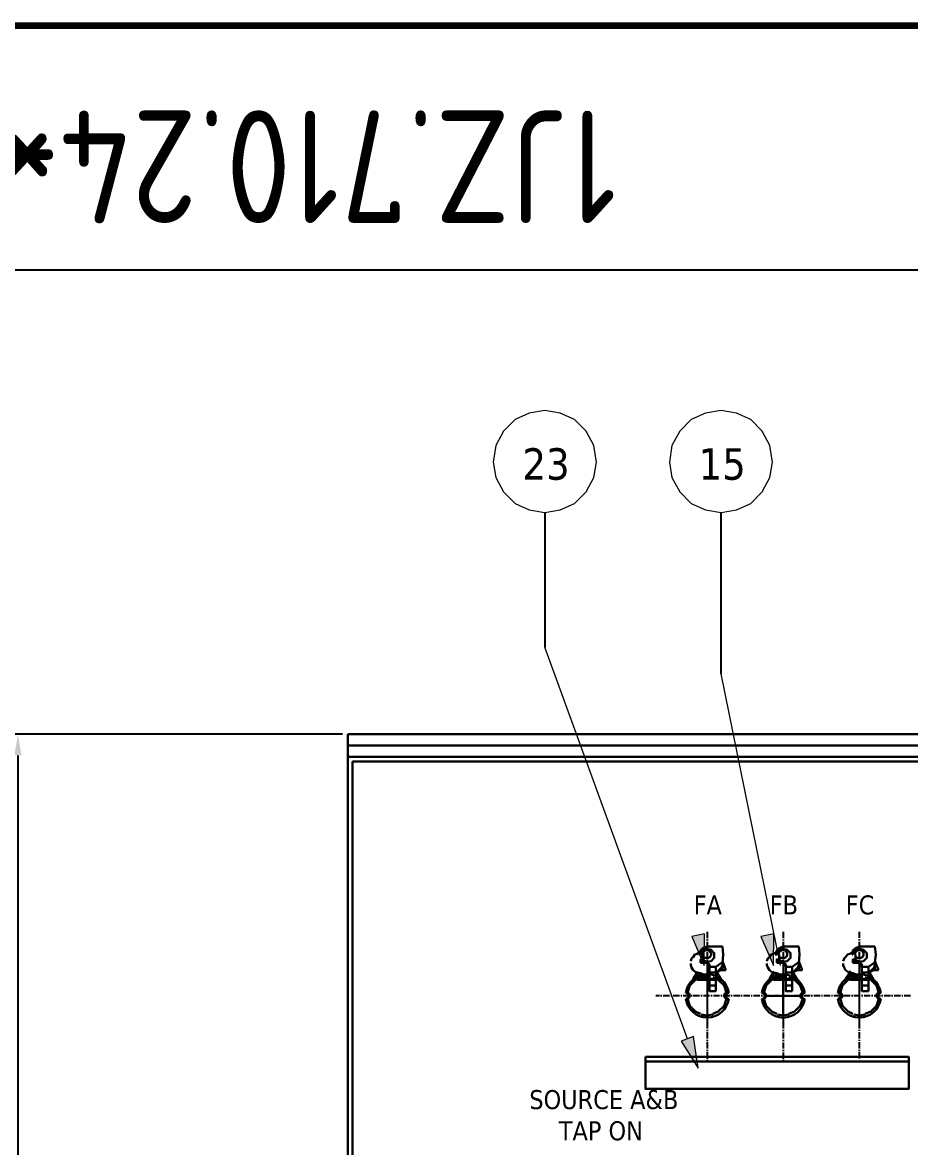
# Model space of a CAD drawing. Header units: millimetres. Extents: x 248233 to 259628, y -181361 to -174035.
# Drawn here: x 249744 to 250912, y -175756 to -174277 of the extents above; entities that cross this region are included whole.
import ezdxf

# ---------------------------------------------------------------- set-up
doc = ezdxf.new("R2010")
doc.units = ezdxf.units.MM
doc.header["$LTSCALE"] = 13
doc.linetypes.add('CENTER', pattern=[50.8, 31.75, -6.35, 6.35, -6.35])
doc.layers.get('0').update_dxf_attribs({"color": 1, "linetype": 'CENTER'})
for name, color, linetype in [('1', 4, 'Continuous'), ('2', 3, 'Continuous'), ('3中心线层', 1, 'CENTER'), ('粗实线', 4, 'Continuous')]:
    doc.layers.add(name, color=color, linetype=linetype)
for name, color, linetype, lineweight in [('2细实线', 3, 'Continuous', 20), ('标注、文本', 3, 'Continuous', 25), ('铁心', 3, 'Continuous', 0)]:
    doc.layers.add(name, color=color, linetype=linetype, lineweight=lineweight)
doc.styles.get("Standard").update_dxf_attribs({"font": 'gbenor.shx', "bigfont": 'gbcbig.shx'})
doc.styles.add('Tahoma$001', font='tahoma.ttf', dxfattribs={"height": 2.159784})
doc.styles.add('Tahoma_txtstyle_37.59_0_0', font='tahoma.ttf')
doc.dimstyles.new('英寸 1-10', dxfattribs={"dimscale": 14, "dimtxt": 3.5, "dimasz": 2, "dimexe": 1.5, "dimexo": 0.5, "dimgap": 0.5, "dimtad": 1, "dimtoh": 1, "dimdec": 1, "dimdsep": 46, "dimtxsty": 'Standard', "dimcen": 2.5, "dimclrd": 3, "dimclre": 3, "dimclrt": 3, "dimadec": 0, "dimazin": 2, "dimtfac": 1, "dimtdec": 1, "dimtmove": 0, "dimatfit": 2, "dimfxl": 1, "dimarcsym": 0})

# ---------------------------------------------------------------- blocks, each defined once
blk = doc.blocks.new('*D86')
at = {"layer": '2细实线', "color": 3, "linetype": 'ByBlock', "lineweight": -2, "transparency": 16777216}
for p, q in [((250165, -175212.6), (249717.1, -175212.6)), ((249738.1, -175240.6), (249738.1, -177104.6)), ((250165, -177132.6), (249717.1, -177132.6))]:
    blk.add_line(p, q, dxfattribs=at)
at = {"layer": '2细实线', "color": 3, "linetype": 'ByBlock', "transparency": 16777216}
for points in [[(249733.4, -175240.6), (249742.7, -175240.6), (249738.1, -175212.6)], [(249733.4, -177104.6), (249742.7, -177104.6), (249738.1, -177132.6)]]:
    blk.add_solid(points, dxfattribs=at)
at = {"layer": 'Defpoints', "color": 0, "linetype": 'ByBlock', "transparency": 16777216}
for p in [(250172, -175212.6), (249738.1, -177132.6), (250172, -177132.6)]:
    blk.add_point(p, dxfattribs=at)
at = {"layer": '2细实线', "color": 3, "linetype": 'ByBlock', "transparency": 16777216, "insert": (249705.5, -176172.6), "char_height": 49, "attachment_point": 5, "rotation": 90}
blk.add_mtext('1920 [75.6]', dxfattribs=at)
blk = doc.blocks.new('A$C577535B1')
for p, q in [((67.4, 124.3), (67.4, 44.6)), ((67.4, 124.1), (67.4, 44.4)), ((167.4, 124.2), (167.4, 44.4)), ((167.4, 124.1), (167.4, 44.4)), ((267.4, 124.3), (267.4, 44.6)), ((267.4, 124.1), (267.4, 44.4))]:
    blk.add_line(p, q)
at = {"layer": '3中心线层', "ltscale": 0.02}
for p, q in [((67.4, 168.8), (67.4, 0.2)), ((67.4, 168.6), (67.4, 0)), ((167.4, 168.6), (167.4, 0)), ((267.4, 168.8), (267.4, 0.2)), ((334.7, 84.3), (0, 84.3))]:
    blk.add_line(p, q, dxfattribs=at)
at = {"layer": '粗实线', "lineweight": 30}
for centre, radius, start, end in [((67.4, 84.5), 28.5, 8.0481, 171.9519), ((167.4, 84.3), 28.5, 8.0481, 171.9519), ((267.4, 84.5), 28.5, 8.0481, 171.9519), ((38.9, 84.5), 4, 274.0241, 85.9759), ((67.4, 84.5), 28.5, 188.0481, 351.9519), ((95.9, 84.5), 4, 94.0241, 265.9759), ((138.9, 84.3), 4, 274.0241, 85.9759), ((167.4, 84.3), 28.5, 188.0481, 351.9519), ((195.9, 84.3), 4, 94.0241, 265.9759), ((238.9, 84.5), 4, 274.0241, 85.9759), ((267.4, 84.5), 28.5, 188.0481, 351.9519), ((295.9, 84.4), 4, 94.0241, 265.9759)]:
    blk.add_arc(centre, radius, start, end, dxfattribs=at)
blk = doc.blocks.new('A$C5D6D1F02')
at = {"layer": '标注、文本'}
for p, q in [((125.9, 0), (125.9, 51.2)), ((103.5, 25.6), (148.3, 25.6))]:
    blk.add_line(p, q, dxfattribs=at)
at = {"layer": '粗实线', "lineweight": 30}
for points in [[(25.6, 90.7), (20.3, 88.5), (17.1, 85.3), (14.9, 80)], [(25.6, 90.7), (25.6, 87.5)], [(45.9, 69.3), (46.9, 80), (45.9, 90.7)], [(125.9, 90.7), (120.5, 88.5), (117.3, 85.3), (115.2, 80)], [(125.9, 90.7), (125.9, 87.5)], [(146.2, 69.3), (147.2, 80), (146.2, 90.7)], [(226.2, 90.7), (220.8, 88.5), (217.6, 85.3), (216.6, 80)], [(226.2, 90.7), (226.2, 87.5)], [(246.4, 69.3), (247.5, 80), (246.4, 90.7)], [(16, 83.2), (12.8, 81.1), (9.6, 80), (7.5, 76.8), (5.3, 74.7), (4.3, 71.5)], [(16, 83.2), (12.8, 81.1), (9.6, 80), (7.5, 76.8), (5.3, 74.7), (4.3, 71.5)], [(14.9, 81.1), (14.9, 80)], [(25.6, 87.5), (19.2, 85.3), (17.1, 80)], [(25.6, 70.4), (30.9, 71.5), (35.2, 75.7), (35.2, 82.1), (30.9, 86.4), (25.6, 87.5)], [(116.3, 83.2), (113.1, 81.1), (109.9, 80), (107.7, 76.8), (105.6, 74.7), (104.5, 71.5)], [(116.3, 83.2), (113.1, 81.1), (109.9, 80), (107.7, 76.8), (105.6, 74.7), (104.5, 71.5)], [(116.3, 81.1), (116.3, 80)], [(125.9, 87.5), (119.5, 85.3), (117.3, 80)], [(125.9, 70.4), (131.2, 71.5), (135.5, 75.7), (135.5, 82.1), (131.2, 86.4), (125.9, 87.5)], [(216.6, 83.2), (213.4, 81.1), (210.2, 80), (208, 76.8), (205.9, 74.7), (204.8, 71.5)], [(216.6, 83.2), (213.4, 81.1), (210.2, 80), (208, 76.8), (205.9, 74.7), (204.8, 71.5)], [(216.6, 81.1), (216.6, 80)], [(226.2, 87.5), (219.8, 85.3), (217.6, 80)], [(226.2, 70.4), (231.5, 71.5), (235.8, 75.7), (235.8, 82.1), (231.5, 86.4), (226.2, 87.5)], [(4.3, 68.3), (4.3, 66.1), (5.3, 62.9), (7.5, 59.7), (9.6, 57.6), (12.8, 55.5), (16, 54.4), (20.3, 53.3), (24.5, 53.3), (28.8, 53.3)], [(4.3, 68.3), (4.3, 66.1), (5.3, 62.9), (7.5, 59.7), (9.6, 57.6), (12.8, 55.5), (16, 54.4), (20.3, 53.3), (24.5, 53.3), (28.8, 53.3)], [(17.1, 73.6), (20.3, 70.4), (25.6, 69.3)], [(19.2, 73.6), (17.1, 73.6), (17.1, 69.3)], [(28.8, 64), (28.8, 67.2), (25.6, 70.4)], [(25.6, 69.3), (25.6, 70.4)], [(25.6, 69.3), (28.8, 64)], [(33.1, 32), (28.8, 32), (28.8, 64)], [(37.3, 32), (37.3, 64), (28.8, 64)], [(37.3, 56.5), (40.5, 58.7), (42.7, 60.8), (44.8, 62.9), (45.9, 66.1), (45.9, 68.3), (45.9, 71.5)], [(37.3, 56.5), (40.5, 58.7), (42.7, 60.8), (44.8, 62.9), (45.9, 66.1), (45.9, 68.3), (45.9, 71.5)], [(45.9, 69.3), (44.8, 69.3), (37.3, 64)], [(37.3, 55.5), (40.5, 57.6), (42.7, 58.7), (43.7, 61.9), (45.9, 64), (45.9, 66.1), (45.9, 68.3)], [(37.3, 55.5), (40.5, 57.6), (42.7, 58.7), (43.7, 61.9), (45.9, 64), (45.9, 66.1), (45.9, 68.3)], [(45.9, 59.7), (41.6, 59.7)], [(50.1, 60.8), (45.9, 71.5)], [(45.9, 69.3), (45.9, 59.7), (49.1, 59.7), (50.1, 59.7), (50.1, 60.8)], [(104.5, 68.3), (104.5, 66.1), (105.6, 62.9), (107.7, 59.7), (109.9, 57.6), (113.1, 55.5), (116.3, 54.4), (120.5, 53.3), (124.8, 53.3), (129.1, 53.3)], [(104.5, 68.3), (104.5, 66.1), (105.6, 62.9), (107.7, 59.7), (109.9, 57.6), (113.1, 55.5), (116.3, 54.4), (120.5, 53.3), (124.8, 53.3), (129.1, 53.3)], [(117.3, 73.6), (120.5, 70.4), (125.9, 69.3)], [(119.5, 73.6), (117.3, 73.6), (117.3, 69.3)], [(129.1, 64), (129.1, 67.2), (125.9, 70.4)], [(125.9, 69.3), (125.9, 70.4)], [(125.9, 69.3), (129.1, 64)], [(133.4, 32), (129.1, 32), (129.1, 64)], [(137.6, 32), (137.6, 64), (129.1, 64)], [(137.6, 56.5), (140.8, 58.7), (143, 60.8), (145.1, 62.9), (146.2, 66.1), (147.2, 68.3), (146.2, 71.5)], [(137.6, 56.5), (140.8, 58.7), (143, 60.8), (145.1, 62.9), (146.2, 66.1), (147.2, 68.3), (146.2, 71.5)], [(146.2, 69.3), (145.1, 69.3), (137.6, 64)], [(137.6, 55.5), (140.8, 57.6), (143, 58.7), (144, 61.9), (146.2, 64), (146.2, 66.1), (147.2, 68.3)], [(137.6, 55.5), (140.8, 57.6), (143, 58.7), (144, 61.9), (146.2, 64), (146.2, 66.1), (147.2, 68.3)], [(146.2, 59.7), (141.9, 59.7)], [(146.2, 69.3), (146.2, 59.7), (149.4, 59.7), (150.4, 59.7), (150.4, 60.8), (146.2, 71.5)], [(204.8, 68.3), (204.8, 66.1), (205.9, 62.9), (208, 59.7), (210.2, 57.6), (213.4, 55.5), (216.6, 54.4), (220.8, 53.3), (225.1, 53.3), (229.4, 53.3)], [(204.8, 68.3), (204.8, 66.1), (205.9, 62.9), (208, 59.7), (210.2, 57.6), (213.4, 55.5), (216.6, 54.4), (220.8, 53.3), (225.1, 53.3), (229.4, 53.3)], [(217.6, 73.6), (220.8, 70.4), (226.2, 69.3)], [(219.8, 73.6), (217.6, 73.6), (217.6, 69.3)], [(229.4, 64), (229.4, 67.2), (226.2, 70.4)], [(226.2, 69.3), (226.2, 70.4)], [(226.2, 69.3), (229.4, 64)], [(233.6, 32), (229.4, 32), (229.4, 64)], [(237.9, 32), (237.9, 64), (229.4, 64)], [(237.9, 56.5), (241.1, 58.7), (243.2, 60.8), (245.4, 62.9), (246.4, 66.1), (247.5, 68.3), (246.4, 71.5)], [(237.9, 56.5), (241.1, 58.7), (243.2, 60.8), (245.4, 62.9), (246.4, 66.1), (247.5, 68.3), (246.4, 71.5)], [(246.4, 69.3), (245.4, 69.3), (237.9, 64)], [(237.9, 55.5), (241.1, 57.6), (243.2, 58.7), (244.3, 61.9), (246.4, 64), (246.4, 66.1), (247.5, 68.3)], [(237.9, 55.5), (241.1, 57.6), (243.2, 58.7), (244.3, 61.9), (246.4, 64), (246.4, 66.1), (247.5, 68.3)], [(246.4, 59.7), (242.2, 59.7)], [(246.4, 69.3), (246.4, 59.7), (249.6, 59.7), (250.7, 59.7), (250.7, 60.8), (246.4, 71.5)], [(17.1, 50.1), (10.7, 46.9), (3.2, 39.5), (0, 29.9)], [(11.7, 48), (7.5, 48), (12.8, 56.5)], [(7.5, 48), (7.5, 44.8), (8.5, 44.8), (8.5, 48)], [(8.5, 48), (12.8, 55.5)], [(11.7, 57.6), (12.8, 56.5), (17.1, 55.5), (20.3, 54.4), (24.5, 53.3), (28.8, 53.3)], [(11.7, 57.6), (12.8, 56.5), (17.1, 55.5), (20.3, 54.4), (24.5, 53.3), (28.8, 53.3)], [(51.2, 29.9), (48, 39.5), (40.5, 46.9), (33.1, 50.1)], [(43.7, 48), (43.7, 44.8), (42.7, 44.8), (42.7, 48)], [(117.3, 50.1), (110.9, 46.9), (103.5, 39.5), (100.3, 29.9)], [(112, 48), (107.7, 48), (113.1, 56.5)], [(107.7, 48), (107.7, 44.8), (108.8, 44.8), (108.8, 48)], [(108.8, 48), (113.1, 55.5)], [(112, 57.6), (113.1, 56.5), (117.3, 55.5), (120.5, 54.4), (124.8, 53.3), (129.1, 53.3)], [(112, 57.6), (113.1, 56.5), (117.3, 55.5), (120.5, 54.4), (124.8, 53.3), (129.1, 53.3)], [(151.5, 29.9), (148.3, 39.5), (140.8, 46.9), (133.4, 50.1)], [(144, 48), (144, 44.8), (143, 44.8), (143, 48)], [(217.6, 50.1), (211.2, 46.9), (203.8, 39.5), (200.6, 29.9)], [(212.3, 48), (208, 48), (213.4, 56.5)], [(208, 48), (208, 44.8), (209.1, 44.8), (209.1, 48)], [(209.1, 48), (213.4, 55.5)], [(212.3, 57.6), (214.4, 56.5), (217.6, 55.5), (220.8, 54.4), (225.1, 53.3), (229.4, 53.3)], [(212.3, 57.6), (214.4, 56.5), (217.6, 55.5), (220.8, 54.4), (225.1, 53.3), (229.4, 53.3)], [(251.8, 29.9), (248.6, 39.5), (241.1, 46.9), (233.6, 50.1)], [(244.3, 48), (244.3, 44.8), (243.2, 44.8), (243.2, 48)], [(0, 22.4), (2.1, 23.5), (3.2, 25.6), (2.1, 28.8), (0, 29.9)], [(51.2, 29.9), (49.1, 28.8), (48, 25.6), (49.1, 23.5), (51.2, 22.4)], [(100.3, 22.4), (102.4, 23.5), (103.5, 25.6), (102.4, 28.8), (100.3, 29.9)], [(151.5, 29.9), (149.4, 28.8), (148.3, 25.6), (149.4, 23.5), (151.5, 22.4)], [(200.6, 22.4), (202.7, 23.5), (203.8, 25.6), (202.7, 28.8), (200.6, 29.9)], [(251.8, 29.9), (249.6, 28.8), (248.6, 25.6), (249.6, 23.5), (251.8, 22.4)], [(0, 22.4), (3.2, 12.8), (10.7, 5.3), (17.1, 2.1)], [(33.1, 2.1), (40.5, 5.3), (48, 12.8), (51.2, 22.4)], [(100.3, 22.4), (103.5, 12.8), (110.9, 5.3), (117.3, 2.1)], [(133.4, 2.1), (140.8, 5.3), (148.3, 12.8), (151.5, 22.4)], [(200.6, 22.4), (203.8, 12.8), (211.2, 5.3), (217.6, 2.1)], [(233.6, 2.1), (241.1, 5.3), (248.6, 12.8), (251.8, 22.4)], [(18.1, 1.1), (25.6, 0), (33.1, 1.1)], [(118.4, 1.1), (125.9, 0), (133.4, 1.1)], [(218.7, 1.1), (226.2, 0), (233.6, 1.1)]]:
    blk.add_lwpolyline(points, dxfattribs=at)
for points in [[(25.6, 86.4), (24.5, 86.4), (23.5, 85.3), (22.4, 85.3), (21.3, 84.3), (20.3, 84.3), (20.3, 83.2), (20.3, 82.1), (19.2, 81.1), (19.2, 80), (20.3, 78.9), (20.3, 77.9), (21.3, 76.8), (22.4, 75.7), (23.5, 75.7), (24.5, 75.7), (25.6, 75.7), (26.7, 75.7), (27.7, 75.7), (28.8, 76.8), (29.9, 76.8), (29.9, 77.9), (30.9, 78.9), (30.9, 80), (30.9, 81.1), (30.9, 82.1), (29.9, 83.2), (29.9, 84.3), (28.8, 84.3), (28.8, 85.3), (27.7, 85.3), (26.7, 86.4)], [(125.9, 86.4), (124.8, 86.4), (123.7, 85.3), (122.7, 85.3), (121.6, 84.3), (120.5, 84.3), (120.5, 83.2), (120.5, 82.1), (119.5, 81.1), (119.5, 80), (120.5, 78.9), (120.5, 77.9), (121.6, 76.8), (122.7, 75.7), (123.7, 75.7), (124.8, 75.7), (125.9, 75.7), (126.9, 75.7), (128, 75.7), (129.1, 76.8), (130.1, 76.8), (130.1, 77.9), (131.2, 78.9), (131.2, 80), (131.2, 81.1), (131.2, 82.1), (130.1, 83.2), (130.1, 84.3), (129.1, 84.3), (129.1, 85.3), (128, 85.3), (126.9, 86.4)], [(226.2, 86.4), (225.1, 86.4), (224, 85.3), (223, 85.3), (221.9, 84.3), (220.8, 84.3), (220.8, 83.2), (220.8, 82.1), (219.8, 81.1), (220.8, 80), (220.8, 78.9), (220.8, 77.9), (221.9, 76.8), (223, 75.7), (224, 75.7), (225.1, 75.7), (226.2, 75.7), (227.2, 75.7), (228.3, 75.7), (229.4, 76.8), (230.4, 76.8), (230.4, 77.9), (231.5, 78.9), (231.5, 80), (231.5, 81.1), (231.5, 82.1), (231.5, 83.2), (230.4, 84.3), (229.4, 84.3), (229.4, 85.3), (228.3, 85.3), (227.2, 86.4)], [(38.4, 48), (38.4, 49.1)], [(138.7, 48), (138.7, 49.1)], [(239, 48), (239, 49.1)]]:
    blk.add_lwpolyline(points, close=True, dxfattribs=at)
for points in [[(25.6, 90.7), (25.6, 90.7), (45.9, 90.7), (45.9, 90.7)], [(125.9, 90.7), (125.9, 90.7), (146.2, 90.7), (146.2, 90.7)], [(226.2, 90.7), (226.2, 90.7), (246.4, 90.7), (246.4, 90.7)], [(14.9, 80), (14.9, 80), (17.1, 80), (17.1, 80)], [(19.2, 80), (19.2, 80), (19.2, 73.6), (19.2, 73.6)], [(115.2, 80), (115.2, 80), (117.3, 80), (117.3, 80)], [(120.5, 80), (120.5, 80), (120.5, 73.6), (120.5, 73.6)], [(216.6, 80), (216.6, 80), (217.6, 80), (217.6, 80)], [(220.8, 80), (220.8, 80), (220.8, 73.6), (220.8, 73.6)], [(25.6, 69.3), (25.6, 69.3), (17.1, 69.3), (17.1, 69.3)], [(19.2, 73.6), (19.2, 73.6), (25.6, 70.4), (25.6, 70.4)], [(25.6, 71.5), (25.6, 71.5), (25.6, 70.4), (25.6, 70.4)], [(37.3, 64), (37.3, 64), (37.3, 65.1), (37.3, 65.1)], [(125.9, 69.3), (125.9, 69.3), (117.3, 69.3), (117.3, 69.3)], [(119.5, 73.6), (119.5, 73.6), (125.9, 70.4), (125.9, 70.4)], [(125.9, 71.5), (125.9, 71.5), (125.9, 70.4), (125.9, 70.4)], [(137.6, 64), (137.6, 64), (137.6, 65.1), (137.6, 65.1)], [(226.2, 69.3), (226.2, 69.3), (217.6, 69.3), (217.6, 69.3)], [(219.8, 73.6), (219.8, 73.6), (226.2, 70.4), (226.2, 70.4)], [(226.2, 71.5), (226.2, 71.5), (226.2, 70.4), (226.2, 70.4)], [(237.9, 64), (237.9, 64), (237.9, 65.1), (237.9, 65.1)], [(11.7, 48), (11.7, 48), (11.7, 56.5), (11.7, 56.5)], [(12.8, 48), (12.8, 48), (25.6, 48), (25.6, 48)], [(16, 48), (16, 48), (12.8, 48), (12.8, 48)], [(12.8, 46.9), (12.8, 46.9), (38.4, 46.9), (38.4, 46.9)], [(16, 48), (16, 48), (16, 53.3), (16, 53.3)], [(18.1, 48), (18.1, 48), (18.1, 54.4), (18.1, 54.4)], [(18.1, 51.2), (18.1, 51.2), (28.8, 50.1), (28.8, 50.1)], [(18.1, 51.2), (18.1, 51.2), (28.8, 51.2), (28.8, 51.2)], [(24.5, 48), (24.5, 48), (41.6, 48), (41.6, 48)], [(25.6, 48), (25.6, 48), (25.6, 49.1), (25.6, 49.1)], [(38.4, 48), (38.4, 48), (25.6, 48), (25.6, 48)], [(28.8, 56.5), (28.8, 56.5), (37.3, 56.5), (37.3, 56.5)], [(42.7, 48), (42.7, 48), (37.3, 55.5), (37.3, 55.5)], [(38.4, 48), (38.4, 48), (38.4, 56.5), (38.4, 56.5)], [(43.7, 48), (43.7, 48), (38.4, 56.5), (38.4, 56.5)], [(112, 48), (112, 48), (112, 56.5), (112, 56.5)], [(113.1, 48), (113.1, 48), (125.9, 48), (125.9, 48)], [(116.3, 48), (116.3, 48), (113.1, 48), (113.1, 48)], [(113.1, 46.9), (113.1, 46.9), (138.7, 46.9), (138.7, 46.9)], [(116.3, 48), (116.3, 48), (116.3, 53.3), (116.3, 53.3)], [(118.4, 48), (118.4, 48), (118.4, 54.4), (118.4, 54.4)], [(118.4, 51.2), (118.4, 51.2), (129.1, 50.1), (129.1, 50.1)], [(118.4, 51.2), (118.4, 51.2), (129.1, 51.2), (129.1, 51.2)], [(124.8, 48), (124.8, 48), (141.9, 48), (141.9, 48)], [(125.9, 48), (125.9, 48), (125.9, 49.1), (125.9, 49.1)], [(138.7, 48), (138.7, 48), (125.9, 48), (125.9, 48)], [(129.1, 56.5), (129.1, 56.5), (137.6, 56.5), (137.6, 56.5)], [(143, 48), (143, 48), (137.6, 55.5), (137.6, 55.5)], [(138.7, 48), (138.7, 48), (138.7, 56.5), (138.7, 56.5)], [(144, 48), (144, 48), (138.7, 56.5), (138.7, 56.5)], [(212.3, 48), (212.3, 48), (212.3, 56.5), (212.3, 56.5)], [(213.4, 48), (213.4, 48), (226.2, 48), (226.2, 48)], [(216.6, 48), (216.6, 48), (213.4, 48), (213.4, 48)], [(213.4, 46.9), (213.4, 46.9), (239, 46.9), (239, 46.9)], [(216.6, 48), (216.6, 48), (216.6, 53.3), (216.6, 53.3)], [(218.7, 48), (218.7, 48), (218.7, 54.4), (218.7, 54.4)], [(218.7, 51.2), (218.7, 51.2), (229.4, 50.1), (229.4, 50.1)], [(218.7, 51.2), (218.7, 51.2), (229.4, 51.2), (229.4, 51.2)], [(225.1, 48), (225.1, 48), (242.2, 48), (242.2, 48)], [(226.2, 48), (226.2, 48), (226.2, 49.1), (226.2, 49.1)], [(239, 48), (239, 48), (226.2, 48), (226.2, 48)], [(229.4, 56.5), (229.4, 56.5), (237.9, 56.5), (237.9, 56.5)], [(243.2, 48), (243.2, 48), (237.9, 55.5), (237.9, 55.5)], [(239, 48), (239, 48), (239, 56.5), (239, 56.5)], [(244.3, 48), (244.3, 48), (239, 56.5), (239, 56.5)], [(28.8, 39.5), (28.8, 39.5), (37.3, 39.5), (37.3, 39.5)], [(28.8, 32), (28.8, 32), (37.3, 32), (37.3, 32)], [(129.1, 39.5), (129.1, 39.5), (137.6, 39.5), (137.6, 39.5)], [(129.1, 32), (129.1, 32), (137.6, 32), (137.6, 32)], [(229.4, 39.5), (229.4, 39.5), (237.9, 39.5), (237.9, 39.5)], [(229.4, 32), (229.4, 32), (237.9, 32), (237.9, 32)]]:
    blk.add_open_spline(points, degree=3, dxfattribs=at)

msp = doc.modelspace()

# ---------------------------------------------------------------- hatches: boundary and pattern name
at = {"layer": '铁心'}
for points in [[(250624.234, -175478.416), (250641.117, -175474.981), (250640.8, -175516.631)], [(250641.117, -175474.981), (250640.8, -175516.631), (250624.234, -175478.416)], [(250715.274, -175478.618), (250732.156, -175475.183), (250731.84, -175516.833)], [(250732.156, -175475.183), (250731.84, -175516.833), (250715.274, -175478.618)], [(250610.47, -175616.091), (250626.659, -175610.199), (250632.502, -175651.438)], [(250626.659, -175610.199), (250632.502, -175651.438), (250610.47, -175616.091)]]:
    msp.add_hatch(color=256, dxfattribs=at).paths.add_polyline_path(points)

# ---------------------------------------------------------------- linework, layer by layer
at = {"layer": '1', "const_width": 8.634}
msp.add_lwpolyline([(248874.328, -181089.568), (258346.648, -181089.568), (258346.648, -174281.338), (248874.328, -174281.338), (248874.328, -181089.568)], dxfattribs=at)
at = {"layer": '2'}
msp.add_line((248874.328, -174602.015), (251045.068, -174602.015), dxfattribs=at)
at = {"layer": '标注、文本'}
for p, q in [((250431.054, -174921.092), (250431.054, -175098.04)), ((250662.74, -175133.062), (250662.74, -174921.092))]:
    msp.add_line(p, q, dxfattribs=at)
at = {"layer": '标注、文本', "color": 4, "lineweight": 30}
for p, q in [((250172.035, -177052.564), (250172.035, -175242.564)), ((250178.035, -177046.564), (250178.035, -175248.564))]:
    msp.add_line(p, q, dxfattribs=at)
for points in [[(250563.33, -175636.766), (250909.575, -175636.766), (250909.575, -175642.873), (250563.33, -175642.873)], [(250563.33, -175642.873), (250909.575, -175642.873), (250909.575, -175678.959), (250563.33, -175678.959)]]:
    msp.add_lwpolyline(points, close=True, dxfattribs=at)
at = {"layer": '粗实线', "lineweight": 30}
for p, q in [((251652.035, -175212.564), (250172.035, -175212.564)), ((250172.035, -175242.564), (250172.035, -175212.564)), ((251652.035, -175227.564), (250172.035, -175227.564)), ((251652.035, -175242.564), (250172.035, -175242.564)), ((251652.035, -175248.564), (250178.035, -175248.564))]:
    msp.add_line(p, q, dxfattribs=at)
at = {"layer": '铁心'}
for points in [[(250498.972, -174854.831), (250495.328, -174832.965), (250485.389, -174814.08), (250470.148, -174798.84), (250451.264, -174790.557), (250431.054, -174786.913), (250410.513, -174790.557), (250391.96, -174798.84), (250376.72, -174814.08), (250366.45, -174832.965), (250363.136, -174854.831), (250366.45, -174875.372), (250376.72, -174893.925), (250391.96, -174909.165), (250410.513, -174917.779), (250431.054, -174921.092), (250451.264, -174917.779), (250470.148, -174909.165), (250485.389, -174893.925), (250495.328, -174875.372)], [(250730.658, -174854.831), (250727.014, -174832.965), (250717.074, -174814.08), (250701.834, -174798.84), (250682.95, -174790.557), (250662.74, -174786.913), (250642.199, -174790.557), (250623.646, -174798.84), (250608.406, -174814.08), (250598.135, -174832.965), (250594.822, -174854.831), (250598.135, -174875.372), (250608.406, -174893.925), (250623.646, -174909.165), (250642.199, -174917.779), (250662.74, -174921.092), (250682.95, -174917.779), (250701.834, -174909.165), (250717.074, -174893.925), (250727.014, -174875.372)], [(250624.234, -175478.416), (250640.8, -175516.631), (250641.117, -175474.981)], [(250715.274, -175478.618), (250731.84, -175516.833), (250732.156, -175475.183)], [(250610.47, -175616.091), (250632.502, -175651.438), (250626.659, -175610.199)]]:
    msp.add_lwpolyline(points, close=True, dxfattribs=at)
for points in [[(250618.564, -175613.145), (250431.054, -175098.04)], [(250740.8, -175516.631), (250662.74, -175133.062)], [(250640.8, -175516.631), (250641.117, -175474.981), (250624.234, -175478.416)], [(250731.84, -175516.833), (250732.156, -175475.183), (250715.274, -175478.618)], [(250632.502, -175651.438), (250626.659, -175610.199), (250610.47, -175616.091)]]:
    msp.add_lwpolyline(points, dxfattribs=at)

# ---------------------------------------------------------------- block references
at = {"layer": '标注、文本'}
for name, p in [('A$C577535B1', (250577.221, -175641.046)), ('A$C5D6D1F02', (250618.693, -175582.345))]:
    msp.add_blockref(name, p, dxfattribs=at)

# ---------------------------------------------------------------- texts
at = {"layer": '1', "color": 4}
msp.add_text('1JZ.710.24**', height=148.005, rotation=180, dxfattribs=at).set_placement((250525.521, -174392.554))
at = {"layer": '标注、文本', "style": 'Tahoma$001'}
for s, p in [('FA', (250626.81, -175449.489)), ('FB', (250726.81, -175449.489)), ('FC', (250826.81, -175449.489)), ('SOURCE A&B', (250410.65, -175705.425)), ('TAP ON', (250449.415, -175746.443))]:
    msp.add_text(s, height=25, dxfattribs=at).set_placement(p)
at = {"layer": '铁心', "style": 'Tahoma_txtstyle_37.59_0_0'}
for s, p in [('23', (250401.568, -174878.022)), ('15', (250633.254, -174878.022))]:
    msp.add_text(s, height=41.3482, dxfattribs=at).set_placement(p)

# ---------------------------------------------------------------- dimensions: what is measured, and where the dimension line sits
at = {"layer": '2细实线', "linetype": 'ByBlock'}
dim = msp.add_linear_dim(base=(249738.056, -177132.564), p1=(250172.035, -175212.564), p2=(250172.035, -177132.564), angle=90, dimstyle='英寸 1-10', dxfattribs=at)
dim.commit()
dim.dimension.update_dxf_attribs({"geometry": '*D86', "text_midpoint": (249705.545, -176172.564)})

doc.saveas('drawing.dxf')
